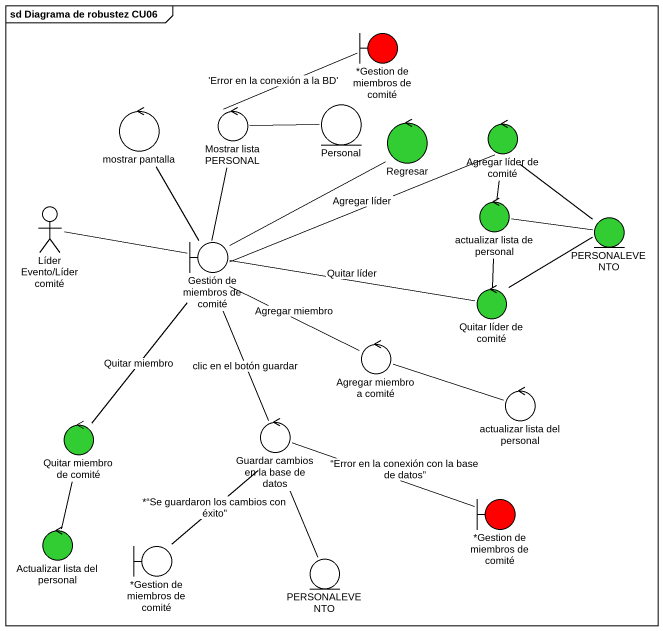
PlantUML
@startuml
mainframe sd Diagrama de robustez CU06
boundary "*Gestion de miembros de comité" as Gestion_de_miembros_de #FF0000
control "mostrar pantalla" as mostrar_pantalla
control "Mostrar lista PERSONAL" as Mostrar_lista_PERSONAL
entity Personal
control Regresar #32CD32
control "Agregar líder de comité" as Agregar_líder_de_comité #32CD32
actor "Líder Evento/Líder comité" as Líder_Evento_Líder_comité
control "actualizar lista de personal" as actualizar_lista_de_personal #32CD32
boundary "Gestión de miembros de comité" as Gestión_de_miembros_de
entity PERSONALEVENTO #32CD32
control "Quitar líder de comité" as Quitar_líder_de_comité #32CD32
control "Agregar miembro a comité" as Agregar_miembro_a_comité
control "actualizar lista del personal" as actualizar_lista_del
control "Quitar miembro de comité" as Quitar_miembro_de_comité #32CD32
control "Guardar cambios en la base de datos" as Guardar_cambios_en_la_base
control "Actualizar lista del personal" as Actualizar_lista_del #32CD32
boundary "*Gestion de miembros de comité" as Gestion_de_miembros_de_2 #FF0000
boundary "*Gestion de miembros de comité" as Gestion_de_miembros_de_3
entity "PERSONALEVENTO" as PERSONALEVENTO_2
Mostrar_lista_PERSONAL -right- Gestion_de_miembros_de : 'Error en la conexión a la BD'
Mostrar_lista_PERSONAL -right- Personal
Agregar_líder_de_comité -- actualizar_lista_de_personal
Agregar_líder_de_comité -- PERSONALEVENTO
Líder_Evento_Líder_comité -right- Gestión_de_miembros_de
actualizar_lista_de_personal -right- PERSONALEVENTO
Gestión_de_miembros_de -up- mostrar_pantalla
Gestión_de_miembros_de -up- Mostrar_lista_PERSONAL
Gestión_de_miembros_de -up- Regresar
Gestión_de_miembros_de -right- Agregar_líder_de_comité : Agregar líder
Gestión_de_miembros_de -right- Quitar_líder_de_comité : Quitar líder
Gestión_de_miembros_de -right- Agregar_miembro_a_comité : Agregar miembro
Gestión_de_miembros_de -- Quitar_miembro_de_comité : Quitar miembro
Gestión_de_miembros_de -- Guardar_cambios_en_la_base : clic en el botón guardar
Quitar_líder_de_comité -up- actualizar_lista_de_personal
Quitar_líder_de_comité -up- PERSONALEVENTO
Agregar_miembro_a_comité -right- actualizar_lista_del
Quitar_miembro_de_comité -- Actualizar_lista_del
Guardar_cambios_en_la_base -right- Gestion_de_miembros_de_2 : “Error en la conexión con la base de datos”
Guardar_cambios_en_la_base -- Gestion_de_miembros_de_3 : *“Se guardaron los cambios con éxito”
Guardar_cambios_en_la_base -- PERSONALEVENTO_2
@enduml
